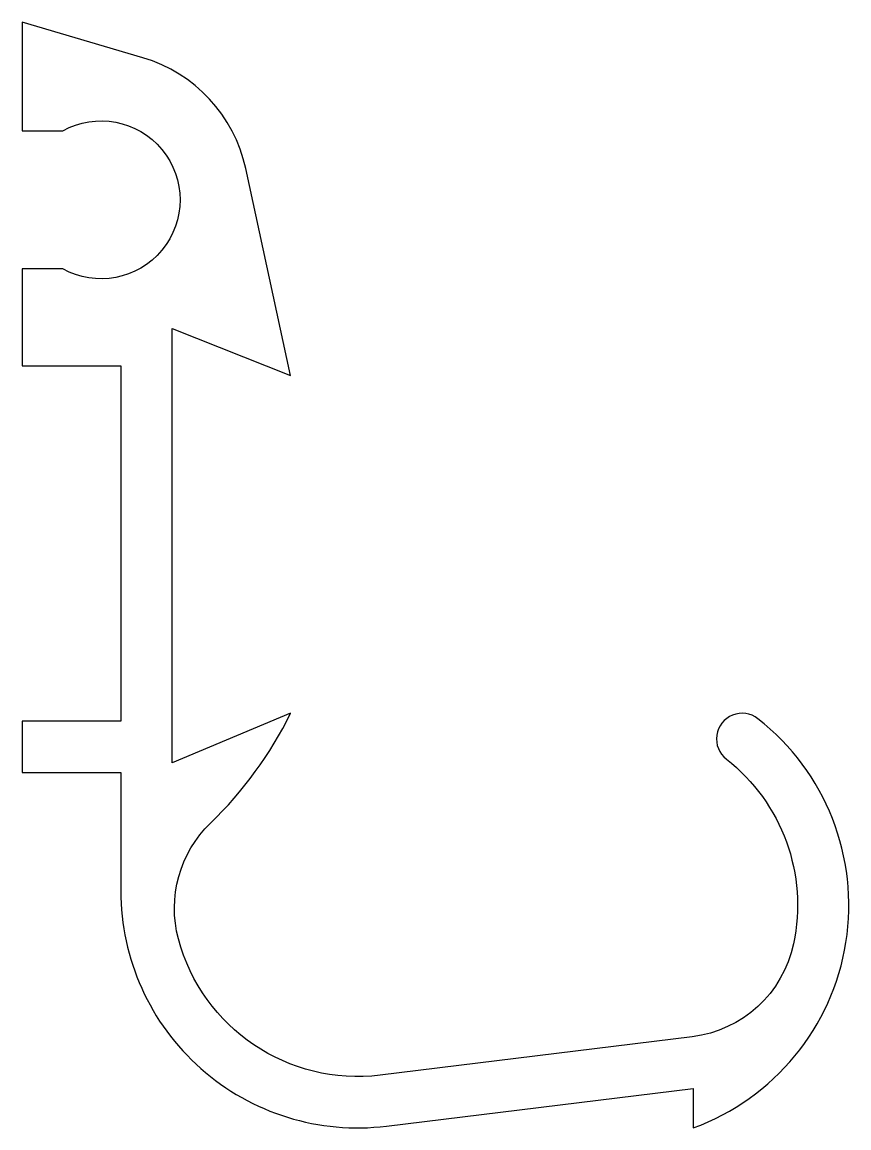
# Model space of a CAD drawing. Extents: x 252.7 to 273.6, y 235.1 to 263.1.
import ezdxf

# ---------------------------------------------------------------- set-up
doc = ezdxf.new("R2010")
doc.units = 0
doc.layers.add('ANA', color=220, linetype='CONTINUOUS')

msp = doc.modelspace()

# ---------------------------------------------------------------- linework, layer by layer
at = {"layer": 'ANA'}
msp.add_lwpolyline([(255.718, 262.209), (252.657, 263.112), (252.657, 260.362), (253.689, 260.362, -1.69614), (253.689, 256.862), (252.657, 256.862), (252.657, 254.412), (255.157, 254.412), (255.157, 245.412), (252.657, 245.412), (252.657, 244.112), (255.157, 244.112), (255.157, 241.112, 0.45052), (261.889, 235.157), (269.657, 236.112), (269.657, 235.112, 0.588524), (271.297, 245.474, 1), (270.496, 244.45, -0.286395), (272.198, 239.774, -0.320226), (269.629, 237.419), (261.731, 236.447, -0.374034), (256.617, 239.897, -0.272466), (257.43, 242.83, 0.086696), (259.457, 245.612), (256.457, 244.357), (256.457, 255.357), (259.457, 254.162), (258.322, 259.406, 0.274259)], format="xyb", close=True, dxfattribs=at)

doc.saveas('drawing.dxf')
